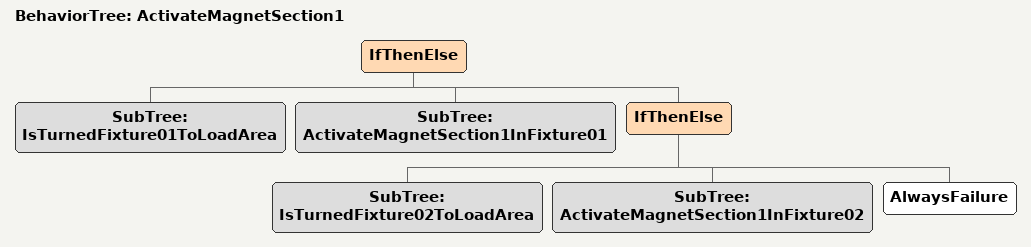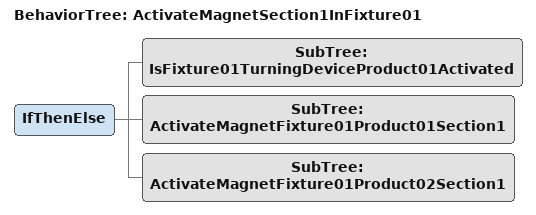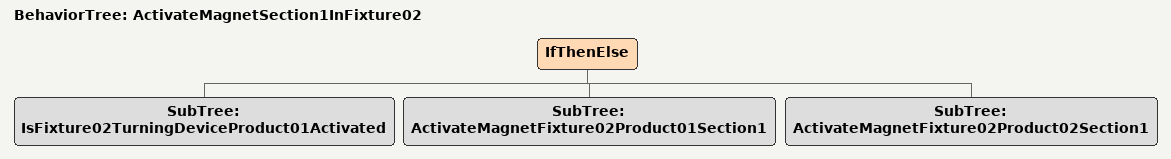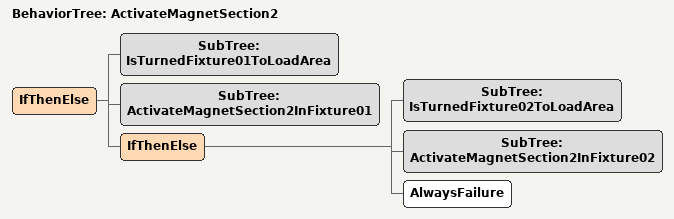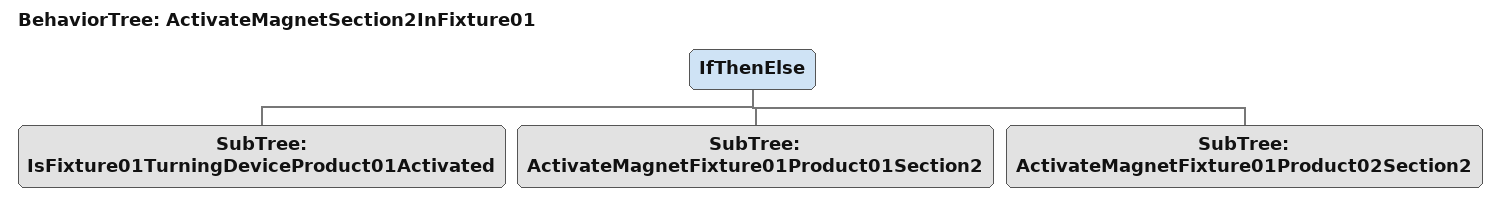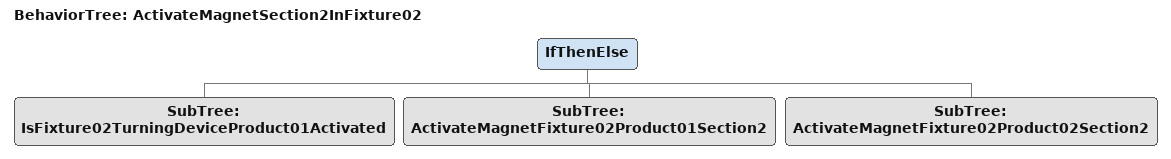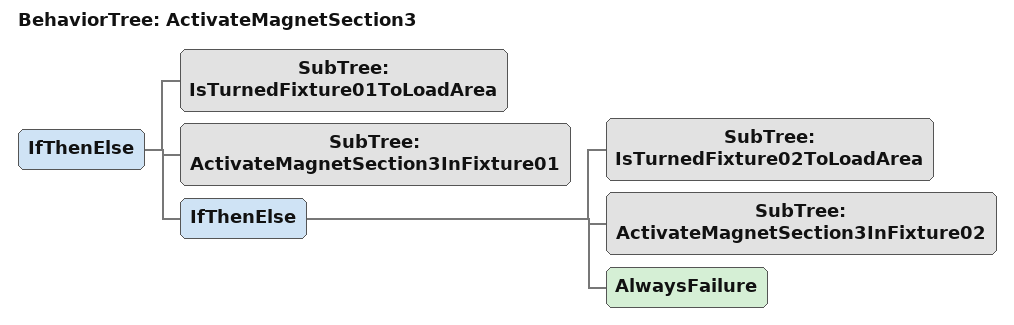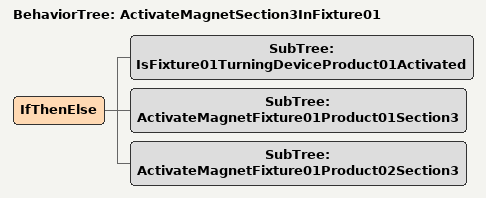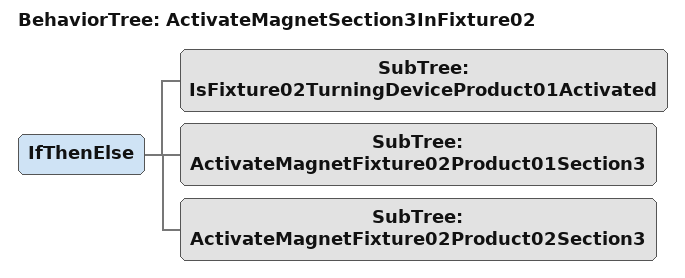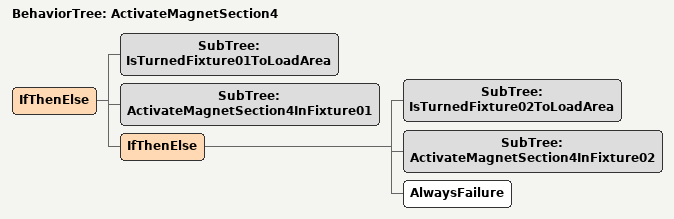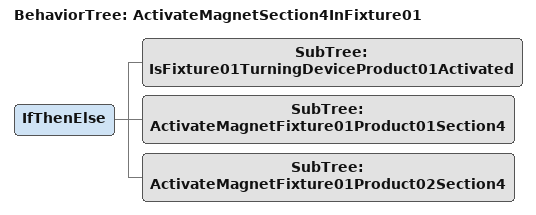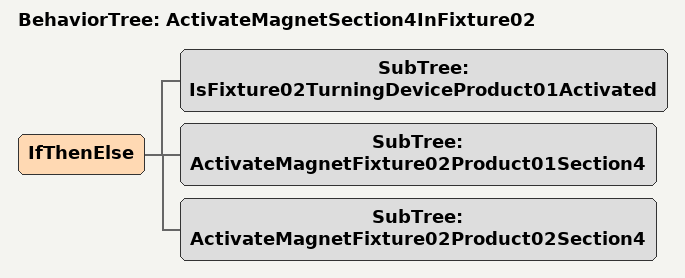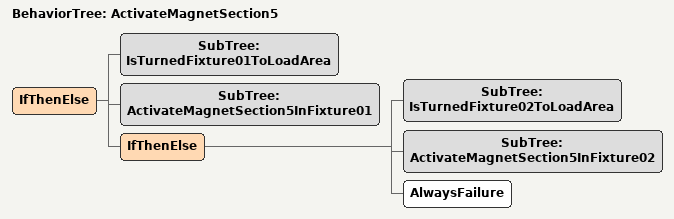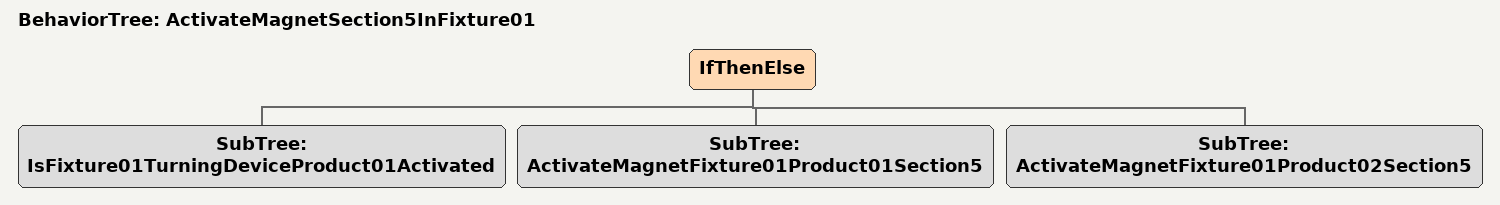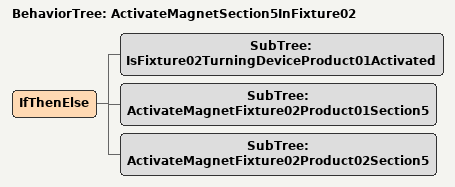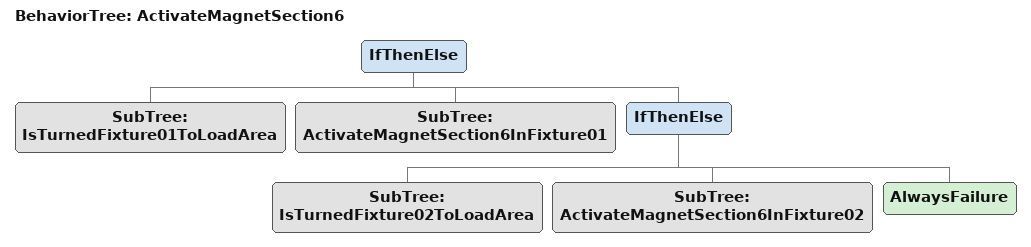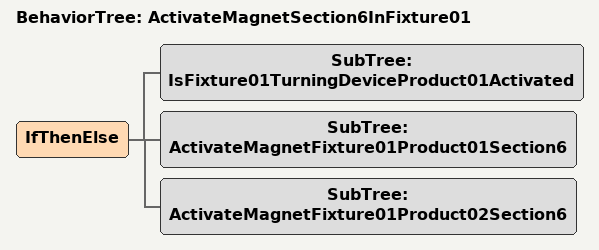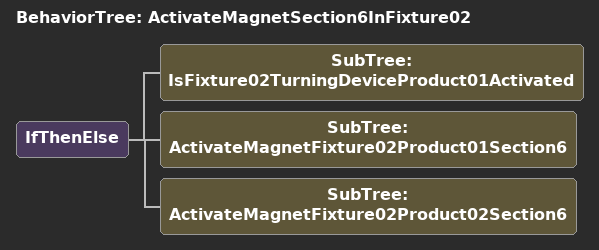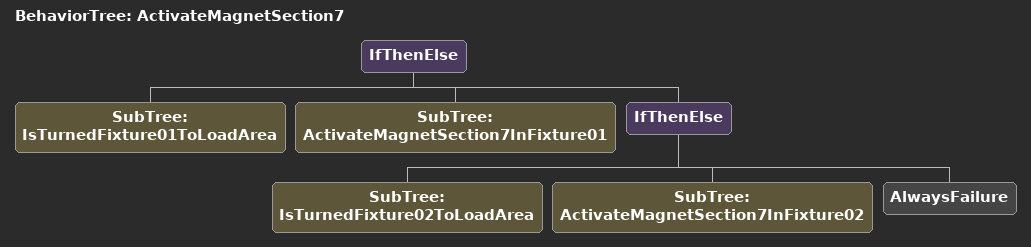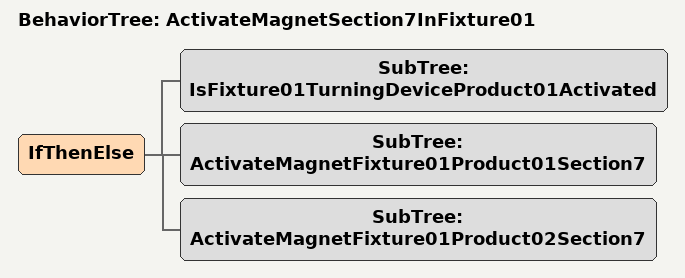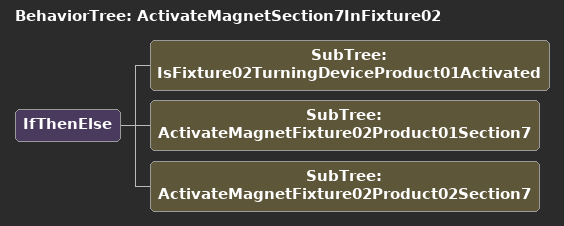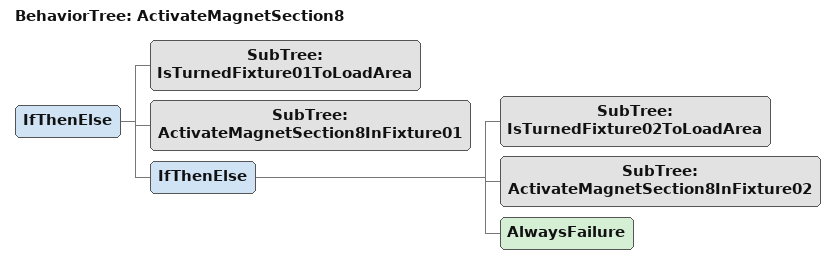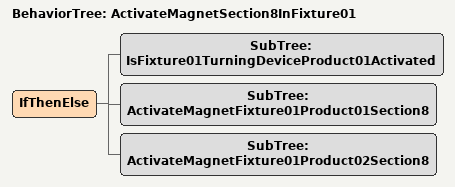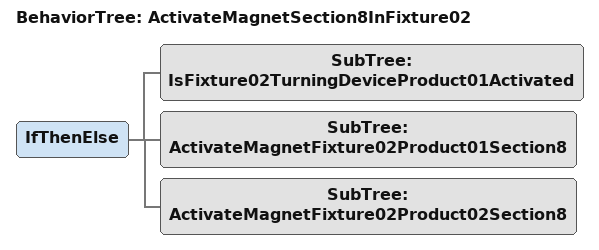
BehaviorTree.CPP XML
<BehaviorTree ID="ActivateMagnetSection1">
  <IfThenElse>
    <SubTree ID="IsTurnedFixture01ToLoadArea"/>
    <SubTree ID="ActivateMagnetSection1InFixture01"/>
    <IfThenElse>
      <SubTree ID="IsTurnedFixture02ToLoadArea"/>
      <SubTree ID="ActivateMagnetSection1InFixture02"/>
      <AlwaysFailure/>
    </IfThenElse>
  </IfThenElse>
</BehaviorTree>

<BehaviorTree ID="ActivateMagnetSection1InFixture01">
  <IfThenElse>
    <SubTree ID="IsFixture01TurningDeviceProduct01Activated"/>
    <SubTree ID="ActivateMagnetFixture01Product01Section1"/>
    <SubTree ID="ActivateMagnetFixture01Product02Section1"/>
  </IfThenElse>
</BehaviorTree>

<BehaviorTree ID="ActivateMagnetSection1InFixture02">
  <IfThenElse>
    <SubTree ID="IsFixture02TurningDeviceProduct01Activated"/>
    <SubTree ID="ActivateMagnetFixture02Product01Section1"/>
    <SubTree ID="ActivateMagnetFixture02Product02Section1"/>
  </IfThenElse>
</BehaviorTree>

<BehaviorTree ID="ActivateMagnetSection2">
  <IfThenElse>
    <SubTree ID="IsTurnedFixture01ToLoadArea"/>
    <SubTree ID="ActivateMagnetSection2InFixture01"/>
    <IfThenElse>
      <SubTree ID="IsTurnedFixture02ToLoadArea"/>
      <SubTree ID="ActivateMagnetSection2InFixture02"/>
      <AlwaysFailure/>
    </IfThenElse>
  </IfThenElse>
</BehaviorTree>

<BehaviorTree ID="ActivateMagnetSection2InFixture01">
  <IfThenElse>
    <SubTree ID="IsFixture01TurningDeviceProduct01Activated"/>
    <SubTree ID="ActivateMagnetFixture01Product01Section2"/>
    <SubTree ID="ActivateMagnetFixture01Product02Section2"/>
  </IfThenElse>
</BehaviorTree>

<BehaviorTree ID="ActivateMagnetSection2InFixture02">
  <IfThenElse>
    <SubTree ID="IsFixture02TurningDeviceProduct01Activated"/>
    <SubTree ID="ActivateMagnetFixture02Product01Section2"/>
    <SubTree ID="ActivateMagnetFixture02Product02Section2"/>
  </IfThenElse>
</BehaviorTree>

<BehaviorTree ID="ActivateMagnetSection3">
  <IfThenElse>
    <SubTree ID="IsTurnedFixture01ToLoadArea"/>
    <SubTree ID="ActivateMagnetSection3InFixture01"/>
    <IfThenElse>
      <SubTree ID="IsTurnedFixture02ToLoadArea"/>
      <SubTree ID="ActivateMagnetSection3InFixture02"/>
      <AlwaysFailure/>
    </IfThenElse>
  </IfThenElse>
</BehaviorTree>

<BehaviorTree ID="ActivateMagnetSection3InFixture01">
  <IfThenElse>
    <SubTree ID="IsFixture01TurningDeviceProduct01Activated"/>
    <SubTree ID="ActivateMagnetFixture01Product01Section3"/>
    <SubTree ID="ActivateMagnetFixture01Product02Section3"/>
  </IfThenElse>
</BehaviorTree>

<BehaviorTree ID="ActivateMagnetSection3InFixture02">
  <IfThenElse>
    <SubTree ID="IsFixture02TurningDeviceProduct01Activated"/>
    <SubTree ID="ActivateMagnetFixture02Product01Section3"/>
    <SubTree ID="ActivateMagnetFixture02Product02Section3"/>
  </IfThenElse>
</BehaviorTree>

<BehaviorTree ID="ActivateMagnetSection4">
  <IfThenElse>
    <SubTree ID="IsTurnedFixture01ToLoadArea"/>
    <SubTree ID="ActivateMagnetSection4InFixture01"/>
    <IfThenElse>
      <SubTree ID="IsTurnedFixture02ToLoadArea"/>
      <SubTree ID="ActivateMagnetSection4InFixture02"/>
      <AlwaysFailure/>
    </IfThenElse>
  </IfThenElse>
</BehaviorTree>

<BehaviorTree ID="ActivateMagnetSection4InFixture01">
  <IfThenElse>
    <SubTree ID="IsFixture01TurningDeviceProduct01Activated"/>
    <SubTree ID="ActivateMagnetFixture01Product01Section4"/>
    <SubTree ID="ActivateMagnetFixture01Product02Section4"/>
  </IfThenElse>
</BehaviorTree>

<BehaviorTree ID="ActivateMagnetSection4InFixture02">
  <IfThenElse>
    <SubTree ID="IsFixture02TurningDeviceProduct01Activated"/>
    <SubTree ID="ActivateMagnetFixture02Product01Section4"/>
    <SubTree ID="ActivateMagnetFixture02Product02Section4"/>
  </IfThenElse>
</BehaviorTree>

<BehaviorTree ID="ActivateMagnetSection5">
  <IfThenElse>
    <SubTree ID="IsTurnedFixture01ToLoadArea"/>
    <SubTree ID="ActivateMagnetSection5InFixture01"/>
    <IfThenElse>
      <SubTree ID="IsTurnedFixture02ToLoadArea"/>
      <SubTree ID="ActivateMagnetSection5InFixture02"/>
      <AlwaysFailure/>
    </IfThenElse>
  </IfThenElse>
</BehaviorTree>

<BehaviorTree ID="ActivateMagnetSection5InFixture01">
  <IfThenElse>
    <SubTree ID="IsFixture01TurningDeviceProduct01Activated"/>
    <SubTree ID="ActivateMagnetFixture01Product01Section5"/>
    <SubTree ID="ActivateMagnetFixture01Product02Section5"/>
  </IfThenElse>
</BehaviorTree>

<BehaviorTree ID="ActivateMagnetSection5InFixture02">
  <IfThenElse>
    <SubTree ID="IsFixture02TurningDeviceProduct01Activated"/>
    <SubTree ID="ActivateMagnetFixture02Product01Section5"/>
    <SubTree ID="ActivateMagnetFixture02Product02Section5"/>
  </IfThenElse>
</BehaviorTree>

<BehaviorTree ID="ActivateMagnetSection6">
  <IfThenElse>
    <SubTree ID="IsTurnedFixture01ToLoadArea"/>
    <SubTree ID="ActivateMagnetSection6InFixture01"/>
    <IfThenElse>
      <SubTree ID="IsTurnedFixture02ToLoadArea"/>
      <SubTree ID="ActivateMagnetSection6InFixture02"/>
      <AlwaysFailure/>
    </IfThenElse>
  </IfThenElse>
</BehaviorTree>

<BehaviorTree ID="ActivateMagnetSection6InFixture01">
  <IfThenElse>
    <SubTree ID="IsFixture01TurningDeviceProduct01Activated"/>
    <SubTree ID="ActivateMagnetFixture01Product01Section6"/>
    <SubTree ID="ActivateMagnetFixture01Product02Section6"/>
  </IfThenElse>
</BehaviorTree>

<BehaviorTree ID="ActivateMagnetSection6InFixture02">
  <IfThenElse>
    <SubTree ID="IsFixture02TurningDeviceProduct01Activated"/>
    <SubTree ID="ActivateMagnetFixture02Product01Section6"/>
    <SubTree ID="ActivateMagnetFixture02Product02Section6"/>
  </IfThenElse>
</BehaviorTree>

<BehaviorTree ID="ActivateMagnetSection7">
  <IfThenElse>
    <SubTree ID="IsTurnedFixture01ToLoadArea"/>
    <SubTree ID="ActivateMagnetSection7InFixture01"/>
    <IfThenElse>
      <SubTree ID="IsTurnedFixture02ToLoadArea"/>
      <SubTree ID="ActivateMagnetSection7InFixture02"/>
      <AlwaysFailure/>
    </IfThenElse>
  </IfThenElse>
</BehaviorTree>

<BehaviorTree ID="ActivateMagnetSection7InFixture01">
  <IfThenElse>
    <SubTree ID="IsFixture01TurningDeviceProduct01Activated"/>
    <SubTree ID="ActivateMagnetFixture01Product01Section7"/>
    <SubTree ID="ActivateMagnetFixture01Product02Section7"/>
  </IfThenElse>
</BehaviorTree>

<BehaviorTree ID="ActivateMagnetSection7InFixture02">
  <IfThenElse>
    <SubTree ID="IsFixture02TurningDeviceProduct01Activated"/>
    <SubTree ID="ActivateMagnetFixture02Product01Section7"/>
    <SubTree ID="ActivateMagnetFixture02Product02Section7"/>
  </IfThenElse>
</BehaviorTree>

<BehaviorTree ID="ActivateMagnetSection8">
  <IfThenElse>
    <SubTree ID="IsTurnedFixture01ToLoadArea"/>
    <SubTree ID="ActivateMagnetSection8InFixture01"/>
    <IfThenElse>
      <SubTree ID="IsTurnedFixture02ToLoadArea"/>
      <SubTree ID="ActivateMagnetSection8InFixture02"/>
      <AlwaysFailure/>
    </IfThenElse>
  </IfThenElse>
</BehaviorTree>

<BehaviorTree ID="ActivateMagnetSection8InFixture01">
  <IfThenElse>
    <SubTree ID="IsFixture01TurningDeviceProduct01Activated"/>
    <SubTree ID="ActivateMagnetFixture01Product01Section8"/>
    <SubTree ID="ActivateMagnetFixture01Product02Section8"/>
  </IfThenElse>
</BehaviorTree>

<BehaviorTree ID="ActivateMagnetSection8InFixture02">
  <IfThenElse>
    <SubTree ID="IsFixture02TurningDeviceProduct01Activated"/>
    <SubTree ID="ActivateMagnetFixture02Product01Section8"/>
    <SubTree ID="ActivateMagnetFixture02Product02Section8"/>
  </IfThenElse>
</BehaviorTree>
